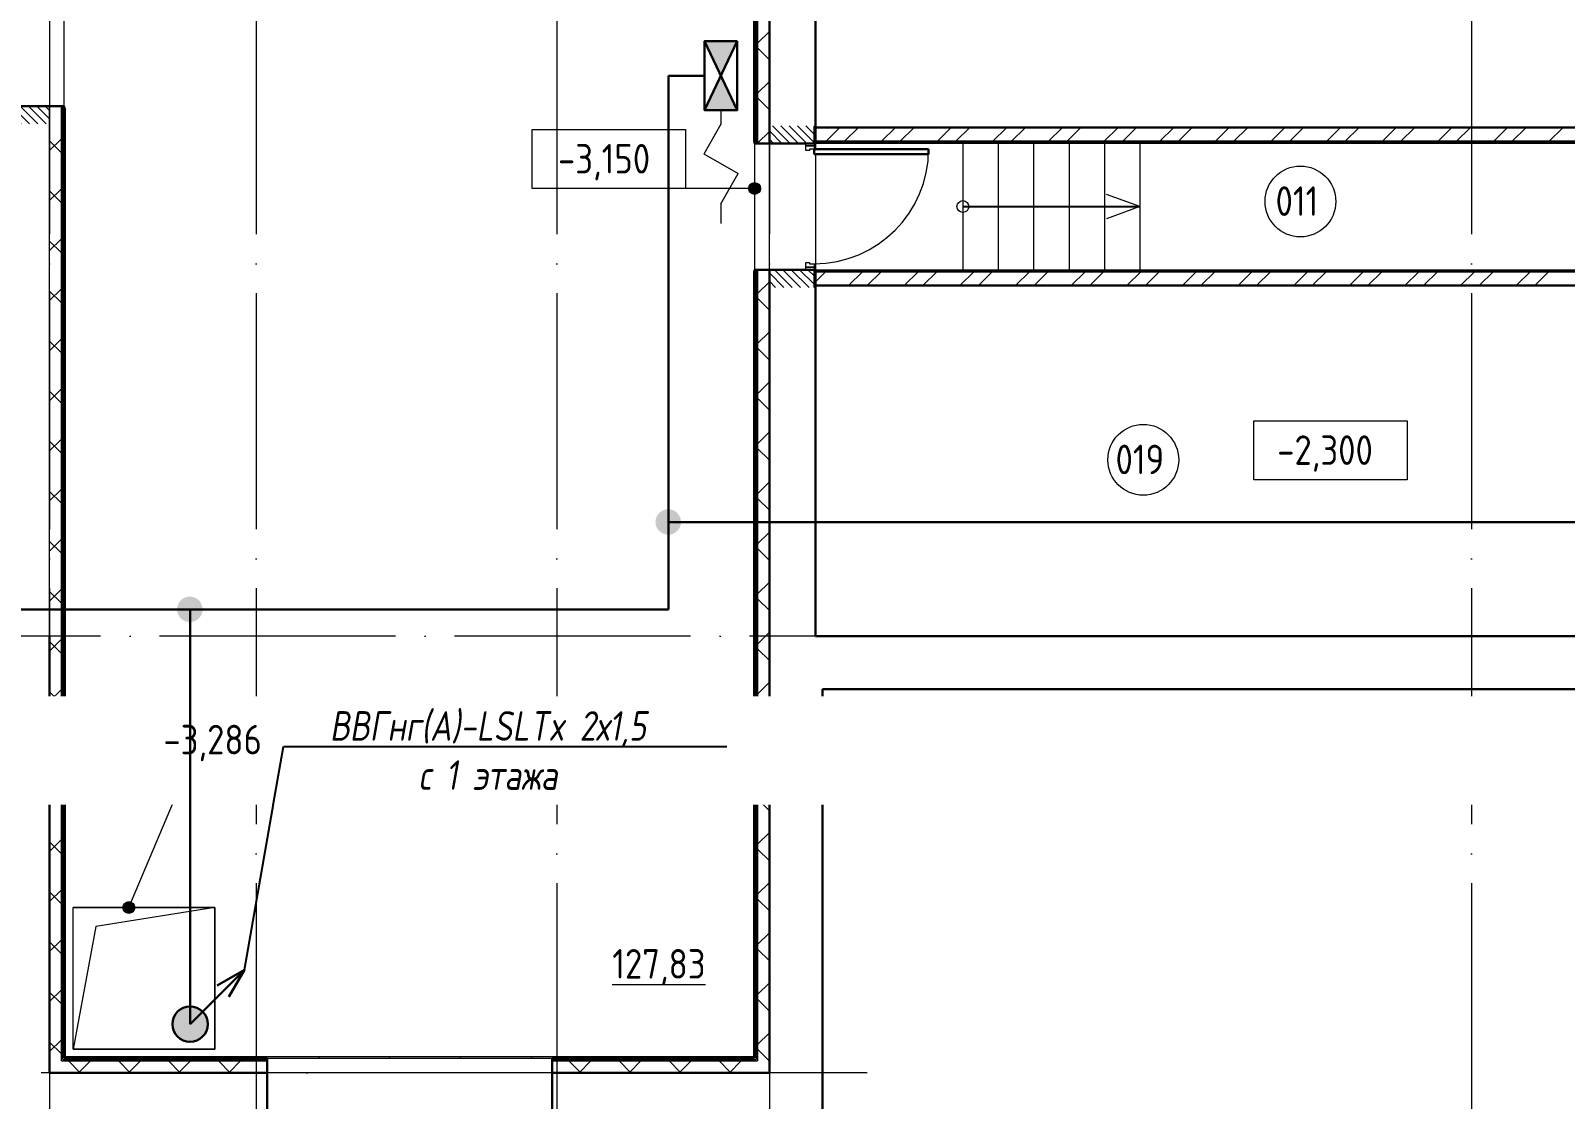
# Model space of a CAD drawing. Header units: millimetres. Extents: x -396912 to 182286, y -43638 to 41610.
# Drawn here: x -201775 to -188769, y 11555 to 20610 of the extents above; entities that cross this region are included whole.
import ezdxf
from ezdxf import colors
from ezdxf.entities.mleader import LeaderData, LeaderLine
from ezdxf.math import Vec2, Vec3

# ---------------------------------------------------------------- set-up
doc = ezdxf.new("R2010")
doc.units = ezdxf.units.MM
doc.set_wipeout_variables(frame=1)
doc.linetypes.add('ADSK_Линия сетки', pattern=[25, 20, -2.5, 0, -2.5])
doc.linetypes.add('ADSK_Штриховая_ш2 п1_5', pattern=[4.5, 3, -1.5])
for name, color, linetype, lineweight in [('Provodka', 151, 'Continuous', 30), ('RC-Выноски', 7, 'Continuous', 0), ('RC-Линии_связи-Адресные', 5, 'Continuous', 30), ('Аннотация', 7, 'Continuous', 18), ('Двери', 252, 'Continuous', 9), ('Лестницы', 252, 'Continuous', 9), ('лс', 5, 'Continuous', 30), ('Марки помещений', 252, 'Continuous', 20), ('Ограждение', 252, 'Continuous', 9), ('ОЗДС оборудование', 5, 'Continuous', 30), ('Оси', 252, 'Continuous', 9), ('Отметки', 7, 'Continuous', 9), ('Перекрытие', 252, 'Continuous', 18), ('Стены наружные', 7, 'Continuous', 18), ('Стены штриховка', 7, 'Continuous', 9)]:
    doc.layers.add(name, color=color, linetype=linetype, lineweight=lineweight)
doc.layers.add('Узлы', color=7, linetype='Continuous')
doc.styles.add('GOST Common_2', font='', dxfattribs={"width": 0.9, "height": 250})
doc.styles.add('RubezhCAD', font='', dxfattribs={"oblique": 10})
doc.styles.get('GOST Common_2').set_extended_font_data('GOST type B')
doc.styles.get('RubezhCAD').set_extended_font_data('GOST type A')
pattern_1 = [(0, (-204731, -798.36), (0, 600), []), (90, (-204731, -798.36), (-600, 4e-14), [])]

# ---------------------------------------------------------------- blocks, each defined once
blk = doc.blocks.new('подвал')
at = {"layer": 'Двери', "lineweight": 18, "true_color": 0x636466}
h = blk.add_hatch(dxfattribs=at)
h.set_pattern_fill('FP_1', color=251, angle=90, style=0, pattern_type=2)
h.set_pattern_definition([(135, (-207511.95, 19536.906), (-35.3553, -35.3553), [])])
h.paths.add_polyline_path([(-207317, 18902), (-207317, 19052), (-207707, 19052), (-207707, 18902)])
h.paths.add_polyline_path([(-207707, 20022), (-207317, 20022), (-207317, 20172), (-207707, 20172)])
h = blk.add_hatch(dxfattribs=at)
h.set_pattern_fill('FP_1', color=251, angle=-90, style=0, pattern_type=2)
h.set_pattern_definition([(315, (-201026.95, 18201.907), (35.3553, 35.3553), [])])
h.paths.add_polyline_path([(-201217, 17517), (-200837, 17517), (-200837, 17667), (-201217, 17667)])
h.paths.add_polyline_path([(-201217, 18737), (-200837, 18737), (-200837, 18887), (-201217, 18887)])
at = {"layer": 'Ограждение', "true_color": 0x636466}
h = blk.add_hatch(dxfattribs=at)
h.set_pattern_fill('FP_27', color=251, style=0, pattern_type=2)
h.set_pattern_definition([(0, (-223692.16, 27587), (0, 600), []), (90, (-223692.16, 27587), (-600, 4e-14), [])])
h.paths.add_polyline_path([(-201342, 18752), (-201342, 25837), (-201352, 25827), (-201352, 18752)])
h = blk.add_hatch(dxfattribs=at)
h.set_pattern_fill('FP_29', color=251, style=0, pattern_type=2)
h.set_pattern_definition(pattern_1)
h.paths.add_polyline_path([(-207192, 10987), (-207182, 10997), (-207182, 19037), (-207192, 19037), (-207192, 14079)])
h = blk.add_hatch(dxfattribs=at)
h.set_pattern_fill('FP_22', color=251, style=0, pattern_type=2)
h.set_pattern_definition(pattern_1)
h.paths.add_polyline_path([(-201342, 10987), (-201342, 17652), (-201352, 17652), (-201352, 10997)])
h = blk.add_hatch(dxfattribs=at)
h.set_pattern_fill('FP_28', color=251, style=0, pattern_type=2)
h.set_pattern_definition(pattern_1)
h.paths.add_polyline_path([(-201342, 10987), (-201352, 10997), (-207182, 10997), (-207192, 10987), (-203057, 10987)])
at = {"layer": 'Отметки', "true_color": 0x636466}
h = blk.add_hatch(color=251, dxfattribs=at)
edge = h.paths.add_edge_path()
edge.add_arc((-201342, 18355), 50, 0, 360)
h = blk.add_hatch(color=251, dxfattribs=at)
edge = h.paths.add_edge_path()
edge.add_arc((-206645, 12262), 50, 0, 360)
at = {"color": 251, "lineweight": 18, "true_color": 0x636466}
for p, q in [((-207117, 11062), (-207117, 12262)), ((-207117, 12262), (-205917, 12262)), ((-205917, 12262), (-206924, 12102)), ((-205917, 12262), (-205917, 11062)), ((-206924, 12102), (-207117, 11062)), ((-205917, 11062), (-207117, 11062))]:
    blk.add_line(p, q, dxfattribs=at)
at = {"layer": 'Аннотация', "color": 251, "lineweight": 20, "true_color": 0x636466}
for p, q in [((-203228, 18355), (-203228, 18855)), ((-203228, 18855), (-201928, 18855)), ((-201928, 18855), (-201928, 18355)), ((-201928, 18355), (-203228, 18355)), ((-198077, 18202), (-198359, 18305)), ((-198077, 18202), (-198359, 18099)), ((-197112, 15886), (-197112, 16386)), ((-197112, 16386), (-195812, 16386)), ((-195812, 16386), (-195812, 15886)), ((-195812, 15886), (-197112, 15886))]:
    blk.add_line(p, q, dxfattribs=at)
at = {"layer": 'Аннотация', "color": 251, "lineweight": 20, "true_color": 0x636466, "extrusion": (0, 0, -1)}
for p, q in [((-205251, 13933), (-206551, 13933)), ((-206551, 13933), (-206551, 13433)), ((-205251, 13433), (-205251, 13933)), ((-206551, 13433), (-205251, 13433))]:
    blk.add_line(p, q, dxfattribs=at)
at = {"layer": 'Аннотация', "color": 251, "lineweight": 20, "true_color": 0x636466}
blk.add_circle((-199577, 18202), 50, dxfattribs=at)
at = {"layer": 'Двери', "color": 251, "linetype": 'ADSK_Штриховая_ш2 п1_5', "true_color": 0x636466}
for p, q in [((-207317, 19052), (-207707, 19052)), ((-207317, 18902), (-207317, 19052)), ((-201217, 18887), (-201217, 18737)), ((-200837, 18737), (-200837, 18887)), ((-201217, 18737), (-200837, 18737)), ((-200837, 17667), (-201217, 17667)), ((-201217, 17667), (-201217, 17517)), ((-200837, 17517), (-200837, 17667))]:
    blk.add_line(p, q, dxfattribs=at)
at = {"layer": 'Двери', "color": 251, "true_color": 0x636466}
for p, q in [((-200907, 18737), (-200837, 18737)), ((-200907, 18717), (-200907, 18737)), ((-200837, 18737), (-200837, 18717)), ((-200907, 18677), (-200907, 18717)), ((-200907, 18717), (-200837, 18717)), ((-200837, 18717), (-200907, 18717)), ((-200877, 18677), (-200907, 18677)), ((-200877, 18687), (-200877, 18677)), ((-200837, 18687), (-200877, 18687)), ((-200837, 18717), (-200837, 18687)), ((-200907, 17727), (-200877, 17727)), ((-200907, 17687), (-200907, 17727)), ((-200877, 17727), (-200877, 17717)), ((-200877, 17717), (-200837, 17717)), ((-200837, 17717), (-200837, 17687)), ((-200837, 17687), (-200907, 17687)), ((-200907, 17667), (-200907, 17687)), ((-200907, 17687), (-200837, 17687)), ((-200837, 17667), (-200907, 17667)), ((-200837, 17687), (-200837, 17667))]:
    blk.add_line(p, q, dxfattribs=at)
at = {"layer": 'Двери', "color": 251, "lineweight": 30, "true_color": 0x636466}
for p, q in [((-200837, 18687), (-199867, 18687)), ((-200837, 18647), (-200837, 18687)), ((-199867, 18647), (-200837, 18647)), ((-199867, 18687), (-199867, 18647))]:
    blk.add_line(p, q, dxfattribs=at)
at = {"layer": 'Двери', "color": 251, "true_color": 0x636466}
blk.add_arc((-200837, 18687), 970, 270, 0, dxfattribs=at)
at = {"layer": 'Лестницы', "color": 251, "true_color": 0x636466}
for p, q in [((-199577, 18737), (-199577, 17667)), ((-199577, 18737), (-199577, 17667)), ((-199277, 18737), (-199277, 17667)), ((-199277, 18737), (-199277, 17667)), ((-198977, 18737), (-198977, 17667)), ((-198977, 18737), (-198977, 17667)), ((-198677, 18737), (-198677, 17667)), ((-198677, 18737), (-198677, 17667)), ((-198377, 18737), (-198377, 17667)), ((-198377, 18737), (-198377, 17667)), ((-198077, 18737), (-198077, 17667))]:
    blk.add_line(p, q, dxfattribs=at)
at = {"layer": 'Марки помещений', "color": 251, "true_color": 0x636466}
for centre in [(-196716, 18245), (-198048, 16056)]:
    blk.add_circle(centre, 300, dxfattribs=at)
at = {"layer": 'Ограждение', "color": 251, "true_color": 0x636466}
for p, q in [((-201352, 25827), (-201352, 18752)), ((-207192, 19037), (-207182, 19037)), ((-207182, 10997), (-207182, 19037)), ((-201342, 18752), (-201352, 18752)), ((-201352, 17652), (-201342, 17652)), ((-201352, 17652), (-201352, 10997)), ((-207192, 10987), (-207182, 10997)), ((-207182, 10997), (-207192, 10987)), ((-201352, 10997), (-207182, 10997)), ((-201342, 10987), (-201352, 10997)), ((-201352, 10997), (-201342, 10987))]:
    blk.add_line(p, q, dxfattribs=at)
at = {"layer": 'Оси', "color": 251, "linetype": 'ADSK_Линия сетки', "ltscale": 100, "true_color": 0x636466}
for p, q in [((-207317, 29968), (-207317, -28468)), ((-205567, 29968), (-205567, -28468)), ((-203017, 29968), (-203017, -28468)), ((-201217, 29968), (-201217, -28468)), ((-195267, 29968), (-195267, -28468)), ((-174384, 14562), (-244528, 14562)), ((-200387, 10862), (-244528, 10862))]:
    blk.add_line(p, q, dxfattribs=at)
at = {"layer": 'Отметки', "color": 251, "lineweight": 20, "true_color": 0x636466}
for p, q in [((-202050, 18355), (-202578, 18355)), ((-201342, 18355), (-202050, 18355)), ((-206645, 12262), (-206152, 13433)), ((-206152, 13433), (-205901, 13433))]:
    blk.add_line(p, q, dxfattribs=at)
at = {"layer": 'Отметки', "color": 251, "true_color": 0x636466}
for centre in [(-201342, 18355), (-206645, 12262)]:
    blk.add_circle(centre, 50, dxfattribs=at)
at = {"layer": 'Перекрытие', "color": 251, "true_color": 0x636466}
for p, q in [((-207192, 19052), (-207192, 20022)), ((-201342, 18737), (-201342, 17667)), ((-198077, 18737), (-198077, 17667)), ((-207117, 11062), (-207117, 12262)), ((-205917, 12262), (-207117, 12262)), ((-205917, 11062), (-205917, 12262)), ((-207117, 11062), (-205917, 11062))]:
    blk.add_line(p, q, dxfattribs=at)
at = {"layer": 'Стены наружные', "color": 251, "lineweight": 30, "true_color": 0x636466}
for p, q in [((-201217, 18737), (-201217, 25962)), ((-200827, 18737), (-200827, 25962)), ((-201342, 25837), (-201342, 18737)), ((-207192, 19052), (-207722, 19052)), ((-207192, 10987), (-207192, 19052)), ((-191337, 18872), (-200827, 18872)), ((-201342, 18737), (-200837, 18737)), ((-200837, 18737), (-200827, 18737)), ((-200827, 18752), (-191337, 18752)), ((-200837, 17667), (-201342, 17667)), ((-201342, 17667), (-201342, 10987)), ((-201217, 17667), (-201217, 10862)), ((-200827, 17667), (-200837, 17667)), ((-200827, 14562), (-200827, 17667)), ((-190267, 17652), (-200827, 17652)), ((-200827, 17532), (-190267, 17532)), ((-207317, 10862), (-207317, 14562)), ((-184837, 14562), (-200827, 14562)), ((-200767, 10412), (-200767, 14112)), ((-184837, 14112), (-200767, 14112)), ((-205472, 10987), (-207192, 10987)), ((-205472, -5788), (-205472, 10987)), ((-201342, 10987), (-203057, 10987)), ((-203057, 10987), (-203057, -5788)), ((-205472, 10862), (-207317, 10862)), ((-201217, 10862), (-203057, 10862))]:
    blk.add_line(p, q, dxfattribs=at)
at = {"layer": 'Стены наружные', "color": 251, "linetype": 'Continuous', "lineweight": 9, "true_color": 0x636466}
for p, q in [((-201340, 19662), (-201342, 19662)), ((-201317, 19586), (-201217, 19686)), ((-201317, 19586), (-201217, 19686)), ((-201340, 19557), (-201342, 19557)), ((-201217, 19446), (-201317, 19546)), ((-201217, 19446), (-201317, 19546)), ((-201340, 19452), (-201342, 19452)), ((-201340, 19347), (-201342, 19347)), ((-201317, 19162), (-201217, 19262)), ((-201317, 19162), (-201217, 19262)), ((-201340, 19242), (-201342, 19242)), ((-201340, 19137), (-201342, 19137)), ((-201217, 19022), (-201317, 19122)), ((-201217, 19022), (-201317, 19122)), ((-207194, 18989), (-207192, 18989)), ((-201340, 19032), (-201342, 19032)), ((-207194, 18884), (-207192, 18884)), ((-201340, 18927), (-201342, 18927)), ((-200739, 18752), (-200619, 18872)), ((-200582, 18752), (-200462, 18872)), ((-200268, 18752), (-200148, 18872)), ((-200110, 18752), (-199990, 18872)), ((-199796, 18752), (-199676, 18872)), ((-199639, 18752), (-199519, 18872)), ((-199325, 18752), (-199205, 18872)), ((-199167, 18752), (-199047, 18872)), ((-198853, 18752), (-198733, 18872)), ((-198696, 18752), (-198576, 18872)), ((-198382, 18752), (-198262, 18872)), ((-198225, 18752), (-198105, 18872)), ((-197910, 18752), (-197790, 18872)), ((-197753, 18752), (-197633, 18872)), ((-197439, 18752), (-197319, 18872)), ((-197282, 18752), (-197162, 18872)), ((-196967, 18752), (-196847, 18872)), ((-196810, 18752), (-196690, 18872)), ((-196496, 18752), (-196376, 18872)), ((-196339, 18752), (-196219, 18872)), ((-196024, 18752), (-195904, 18872)), ((-195867, 18752), (-195747, 18872)), ((-195553, 18752), (-195433, 18872)), ((-195396, 18752), (-195276, 18872)), ((-195081, 18752), (-194961, 18872)), ((-194924, 18752), (-194804, 18872)), ((-194610, 18752), (-194490, 18872)), ((-207317, 18677), (-207217, 18777)), ((-207317, 18677), (-207217, 18777)), ((-207217, 18658), (-207317, 18758)), ((-207217, 18658), (-207317, 18758)), ((-207194, 18779), (-207192, 18779)), ((-201340, 18822), (-201342, 18822)), ((-201317, 18738), (-201217, 18838)), ((-201317, 18738), (-201217, 18838)), ((-207194, 18674), (-207192, 18674)), ((-207194, 18569), (-207192, 18569)), ((-207317, 18253), (-207217, 18353)), ((-207317, 18253), (-207217, 18353)), ((-207194, 18464), (-207192, 18464)), ((-207194, 18359), (-207192, 18359)), ((-207217, 18234), (-207317, 18334)), ((-207217, 18234), (-207317, 18334)), ((-207194, 18254), (-207192, 18254)), ((-207194, 18149), (-207192, 18149)), ((-207194, 18044), (-207192, 18044)), ((-207317, 17829), (-207217, 17929)), ((-207317, 17829), (-207217, 17929)), ((-207217, 17810), (-207317, 17910)), ((-207217, 17810), (-207317, 17910)), ((-207194, 17939), (-207192, 17939)), ((-207194, 17834), (-207192, 17834)), ((-207194, 17729), (-207192, 17729)), ((-207194, 17624), (-207192, 17624)), ((-201340, 17562), (-201342, 17562)), ((-201317, 17465), (-201217, 17565)), ((-201317, 17465), (-201217, 17565)), ((-200827, 17564), (-200739, 17652)), ((-200545, 17532), (-200425, 17652)), ((-200387, 17532), (-200267, 17652)), ((-200073, 17532), (-199953, 17652)), ((-199916, 17532), (-199796, 17652)), ((-199602, 17532), (-199482, 17652)), ((-199445, 17532), (-199325, 17652)), ((-199130, 17532), (-199010, 17652)), ((-198973, 17532), (-198853, 17652)), ((-198659, 17532), (-198539, 17652)), ((-198502, 17532), (-198382, 17652)), ((-198187, 17532), (-198067, 17652)), ((-198030, 17532), (-197910, 17652)), ((-197716, 17532), (-197596, 17652)), ((-197559, 17532), (-197439, 17652)), ((-197244, 17532), (-197124, 17652)), ((-197087, 17532), (-196967, 17652)), ((-196773, 17532), (-196653, 17652)), ((-196616, 17532), (-196496, 17652)), ((-196301, 17532), (-196181, 17652)), ((-196144, 17532), (-196024, 17652)), ((-195830, 17532), (-195710, 17652)), ((-195673, 17532), (-195553, 17652)), ((-195359, 17532), (-195239, 17652)), ((-195201, 17532), (-195081, 17652)), ((-194887, 17532), (-194767, 17652)), ((-194730, 17532), (-194610, 17652)), ((-207317, 17405), (-207217, 17505)), ((-207317, 17405), (-207217, 17505)), ((-207217, 17385), (-207317, 17485)), ((-207217, 17385), (-207317, 17485)), ((-207194, 17519), (-207192, 17519)), ((-201340, 17457), (-201342, 17457)), ((-207194, 17414), (-207192, 17414)), ((-207194, 17309), (-207192, 17309)), ((-201340, 17352), (-201342, 17352)), ((-201217, 17325), (-201317, 17425)), ((-201217, 17325), (-201317, 17425)), ((-207194, 17204), (-207192, 17204)), ((-201340, 17247), (-201342, 17247)), ((-207317, 16980), (-207217, 17080)), ((-207317, 16980), (-207217, 17080)), ((-207217, 16961), (-207317, 17061)), ((-207217, 16961), (-207317, 17061)), ((-207194, 17099), (-207192, 17099)), ((-201340, 17142), (-201342, 17142)), ((-201317, 17041), (-201217, 17141)), ((-201317, 17041), (-201217, 17141)), ((-207194, 16994), (-207192, 16994)), ((-201340, 17037), (-201342, 17037)), ((-201340, 16932), (-201342, 16932)), ((-201217, 16901), (-201317, 17001)), ((-201217, 16901), (-201317, 17001)), ((-207194, 16889), (-207192, 16889)), ((-207194, 16784), (-207192, 16784)), ((-201340, 16827), (-201342, 16827)), ((-207317, 16556), (-207217, 16656)), ((-207317, 16556), (-207217, 16656)), ((-207194, 16679), (-207192, 16679)), ((-201340, 16722), (-201342, 16722)), ((-201317, 16616), (-201217, 16716)), ((-201317, 16616), (-201217, 16716)), ((-207217, 16537), (-207317, 16637)), ((-207217, 16537), (-207317, 16637)), ((-207194, 16574), (-207192, 16574)), ((-201340, 16617), (-201342, 16617)), ((-201217, 16477), (-201317, 16577)), ((-201217, 16477), (-201317, 16577)), ((-207194, 16469), (-207192, 16469)), ((-201340, 16512), (-201342, 16512)), ((-201340, 16407), (-201342, 16407)), ((-207194, 16364), (-207192, 16364)), ((-207194, 16259), (-207192, 16259)), ((-201340, 16302), (-201342, 16302)), ((-201317, 16192), (-201217, 16292)), ((-201317, 16192), (-201217, 16292)), ((-207317, 16132), (-207217, 16232)), ((-207317, 16132), (-207217, 16232)), ((-207217, 16113), (-207317, 16213)), ((-207217, 16113), (-207317, 16213)), ((-207194, 16154), (-207192, 16154)), ((-201340, 16197), (-201342, 16197)), ((-201217, 16052), (-201317, 16152)), ((-201217, 16052), (-201317, 16152)), ((-207194, 16049), (-207192, 16049)), ((-201340, 16092), (-201342, 16092)), ((-207194, 15944), (-207192, 15944)), ((-201340, 15987), (-201342, 15987)), ((-201340, 15882), (-201342, 15882)), ((-201317, 15768), (-201217, 15868)), ((-201317, 15768), (-201217, 15868)), ((-207317, 15708), (-207217, 15808)), ((-207317, 15708), (-207217, 15808)), ((-207217, 15688), (-207317, 15788)), ((-207217, 15688), (-207317, 15788)), ((-207194, 15839), (-207192, 15839)), ((-201340, 15777), (-201342, 15777)), ((-207194, 15734), (-207192, 15734)), ((-207194, 15629), (-207192, 15629)), ((-201340, 15672), (-201342, 15672)), ((-201217, 15628), (-201317, 15728)), ((-201217, 15628), (-201317, 15728)), ((-207194, 15524), (-207192, 15524)), ((-201340, 15567), (-201342, 15567)), ((-207317, 15283), (-207217, 15383)), ((-207317, 15283), (-207217, 15383)), ((-207217, 15264), (-207317, 15364)), ((-207217, 15264), (-207317, 15364)), ((-207194, 15419), (-207192, 15419)), ((-201340, 15462), (-201342, 15462)), ((-201340, 15357), (-201342, 15357)), ((-201317, 15344), (-201217, 15444)), ((-201317, 15344), (-201217, 15444)), ((-207194, 15314), (-207192, 15314)), ((-201340, 15252), (-201342, 15252)), ((-201217, 15204), (-201317, 15304)), ((-201217, 15204), (-201317, 15304)), ((-207194, 15209), (-207192, 15209)), ((-207194, 15104), (-207192, 15104)), ((-201340, 15147), (-201342, 15147)), ((-207317, 14859), (-207217, 14959)), ((-207317, 14859), (-207217, 14959)), ((-207194, 14999), (-207192, 14999)), ((-201340, 15042), (-201342, 15042)), ((-201317, 14919), (-201217, 15019)), ((-201317, 14919), (-201217, 15019)), ((-207217, 14840), (-207317, 14940)), ((-207217, 14840), (-207317, 14940)), ((-207194, 14894), (-207192, 14894)), ((-201340, 14937), (-201342, 14937)), ((-201340, 14832), (-201342, 14832)), ((-201217, 14779), (-201317, 14879)), ((-201217, 14779), (-201317, 14879)), ((-207194, 14789), (-207192, 14789)), ((-201340, 14727), (-201342, 14727)), ((-207194, 14684), (-207192, 14684)), ((-207194, 14579), (-207192, 14579)), ((-201340, 14622), (-201342, 14622)), ((-201317, 14495), (-201217, 14595)), ((-201317, 14495), (-201217, 14595)), ((-207317, 14435), (-207217, 14535)), ((-207317, 14435), (-207217, 14535)), ((-207217, 14416), (-207317, 14516)), ((-207217, 14416), (-207317, 14516)), ((-207194, 14474), (-207192, 14474)), ((-201340, 14517), (-201342, 14517)), ((-201217, 14355), (-201317, 14455)), ((-201217, 14355), (-201317, 14455)), ((-207194, 14369), (-207192, 14369)), ((-201340, 14412), (-201342, 14412)), ((-201340, 14307), (-201342, 14307)), ((-207194, 14264), (-207192, 14264)), ((-201340, 14202), (-201342, 14202)), ((-207317, 14010), (-207217, 14110)), ((-207317, 14010), (-207217, 14110)), ((-207217, 13991), (-207317, 14091)), ((-207217, 13991), (-207317, 14091)), ((-207194, 14159), (-207192, 14159)), ((-207194, 14054), (-207192, 14054)), ((-201340, 14097), (-201342, 14097)), ((-201317, 14071), (-201217, 14171)), ((-201317, 14071), (-201217, 14171)), ((-207194, 13949), (-207192, 13949)), ((-201340, 13992), (-201342, 13992)), ((-201217, 13931), (-201317, 14031)), ((-201217, 13931), (-201317, 14031)), ((-207194, 13844), (-207192, 13844)), ((-201340, 13887), (-201342, 13887)), ((-207317, 13586), (-207217, 13686)), ((-207317, 13586), (-207217, 13686)), ((-207217, 13567), (-207317, 13667)), ((-207217, 13567), (-207317, 13667)), ((-207194, 13739), (-207192, 13739)), ((-201340, 13782), (-201342, 13782)), ((-201340, 13677), (-201342, 13677)), ((-201317, 13647), (-201217, 13747)), ((-201317, 13647), (-201217, 13747)), ((-207194, 13634), (-207192, 13634)), ((-207194, 13529), (-207192, 13529)), ((-201340, 13572), (-201342, 13572)), ((-201217, 13507), (-201317, 13607)), ((-201217, 13507), (-201317, 13607)), ((-207194, 13424), (-207192, 13424)), ((-201340, 13467), (-201342, 13467)), ((-207194, 13319), (-207192, 13319)), ((-201340, 13362), (-201342, 13362)), ((-201317, 13222), (-201217, 13322)), ((-201317, 13222), (-201217, 13322)), ((-207317, 13162), (-207217, 13262)), ((-207317, 13162), (-207217, 13262)), ((-207217, 13143), (-207317, 13243)), ((-207217, 13143), (-207317, 13243)), ((-207194, 13214), (-207192, 13214)), ((-201340, 13257), (-201342, 13257)), ((-201340, 13152), (-201342, 13152)), ((-201217, 13082), (-201317, 13182)), ((-201217, 13082), (-201317, 13182)), ((-207194, 13109), (-207192, 13109)), ((-201340, 13047), (-201342, 13047)), ((-207194, 13004), (-207192, 13004)), ((-207194, 12899), (-207192, 12899)), ((-201340, 12942), (-201342, 12942)), ((-201317, 12798), (-201217, 12898)), ((-201317, 12798), (-201217, 12898)), ((-207317, 12738), (-207217, 12838)), ((-207317, 12738), (-207217, 12838)), ((-207217, 12718), (-207317, 12818)), ((-207217, 12718), (-207317, 12818)), ((-207194, 12794), (-207192, 12794)), ((-201340, 12837), (-201342, 12837)), ((-201217, 12658), (-201317, 12758)), ((-201217, 12658), (-201317, 12758)), ((-207194, 12689), (-207192, 12689)), ((-201340, 12732), (-201342, 12732)), ((-201340, 12627), (-201342, 12627)), ((-207194, 12584), (-207192, 12584)), ((-201340, 12522), (-201342, 12522)), ((-207317, 12313), (-207217, 12413)), ((-207317, 12313), (-207217, 12413)), ((-207217, 12294), (-207317, 12394)), ((-207217, 12294), (-207317, 12394)), ((-207194, 12479), (-207192, 12479)), ((-207194, 12374), (-207192, 12374)), ((-201340, 12417), (-201342, 12417)), ((-201317, 12374), (-201217, 12474)), ((-201317, 12374), (-201217, 12474)), ((-207194, 12269), (-207192, 12269)), ((-201340, 12312), (-201342, 12312)), ((-201217, 12234), (-201317, 12334)), ((-201217, 12234), (-201317, 12334)), ((-207194, 12164), (-207192, 12164)), ((-201340, 12207), (-201342, 12207)), ((-201340, 12102), (-201342, 12102)), ((-207317, 11889), (-207217, 11989)), ((-207317, 11889), (-207217, 11989)), ((-207217, 11870), (-207317, 11970)), ((-207217, 11870), (-207317, 11970)), ((-207194, 12059), (-207192, 12059)), ((-201340, 11997), (-201342, 11997)), ((-201317, 11949), (-201217, 12049)), ((-201317, 11949), (-201217, 12049)), ((-207194, 11954), (-207192, 11954)), ((-207194, 11849), (-207192, 11849)), ((-201340, 11892), (-201342, 11892)), ((-201217, 11810), (-201317, 11910)), ((-201217, 11810), (-201317, 11910)), ((-207194, 11744), (-207192, 11744)), ((-201340, 11787), (-201342, 11787)), ((-207194, 11639), (-207192, 11639)), ((-201340, 11682), (-201342, 11682)), ((-201340, 11577), (-201342, 11577)), ((-201317, 11525), (-201217, 11625)), ((-201317, 11525), (-201217, 11625)), ((-207317, 11465), (-207217, 11565)), ((-207317, 11465), (-207217, 11565)), ((-207217, 11446), (-207317, 11546)), ((-207217, 11446), (-207317, 11546)), ((-207194, 11534), (-207192, 11534)), ((-201340, 11472), (-201342, 11472)), ((-201217, 11385), (-201317, 11485)), ((-201217, 11385), (-201317, 11485)), ((-207194, 11429), (-207192, 11429)), ((-207194, 11324), (-207192, 11324)), ((-201340, 11367), (-201342, 11367)), ((-207194, 11219), (-207192, 11219)), ((-201340, 11262), (-201342, 11262)), ((-201317, 11101), (-201217, 11201)), ((-201317, 11101), (-201217, 11201)), ((-207317, 11041), (-207217, 11141)), ((-207317, 11041), (-207217, 11141)), ((-207217, 11021), (-207317, 11121)), ((-207217, 11021), (-207317, 11121)), ((-207194, 11114), (-207192, 11114)), ((-201340, 11157), (-201342, 11157)), ((-201217, 10961), (-201317, 11061)), ((-201217, 10961), (-201317, 11061)), ((-207194, 11009), (-207192, 11009)), ((-207057, 10862), (-207157, 10962)), ((-207057, 10862), (-207157, 10962)), ((-207112, 10984), (-207112, 10987)), ((-207071, 10862), (-206971, 10962)), ((-207071, 10862), (-206971, 10962)), ((-207007, 10984), (-207007, 10987)), ((-206902, 10984), (-206902, 10987)), ((-206797, 10984), (-206797, 10987)), ((-206633, 10862), (-206733, 10962)), ((-206633, 10862), (-206733, 10962)), ((-206692, 10984), (-206692, 10987)), ((-206647, 10862), (-206547, 10962)), ((-206647, 10862), (-206547, 10962)), ((-206587, 10984), (-206587, 10987)), ((-206482, 10984), (-206482, 10987)), ((-206377, 10984), (-206377, 10987)), ((-206209, 10862), (-206309, 10962)), ((-206209, 10862), (-206309, 10962)), ((-206272, 10984), (-206272, 10987)), ((-206223, 10862), (-206123, 10962)), ((-206223, 10862), (-206123, 10962)), ((-206167, 10984), (-206167, 10987)), ((-206062, 10984), (-206062, 10987)), ((-205957, 10984), (-205957, 10987)), ((-205785, 10862), (-205885, 10962)), ((-205785, 10862), (-205885, 10962)), ((-205852, 10984), (-205852, 10987)), ((-205799, 10862), (-205699, 10962)), ((-205799, 10862), (-205699, 10962)), ((-205747, 10984), (-205747, 10987)), ((-205642, 10984), (-205642, 10987)), ((-205537, 10984), (-205537, 10987)), ((-203017, 10984), (-203017, 10987)), ((-202815, 10862), (-202915, 10962)), ((-202815, 10862), (-202915, 10962)), ((-202912, 10984), (-202912, 10987)), ((-202829, 10862), (-202729, 10962)), ((-202829, 10862), (-202729, 10962)), ((-202807, 10984), (-202807, 10987)), ((-202702, 10984), (-202702, 10987)), ((-202597, 10984), (-202597, 10987)), ((-202492, 10984), (-202492, 10987)), ((-202391, 10862), (-202491, 10962)), ((-202391, 10862), (-202491, 10962)), ((-202405, 10862), (-202305, 10962)), ((-202405, 10862), (-202305, 10962)), ((-202387, 10984), (-202387, 10987)), ((-202282, 10984), (-202282, 10987)), ((-202177, 10984), (-202177, 10987)), ((-202072, 10984), (-202072, 10987)), ((-201966, 10862), (-202066, 10962)), ((-201966, 10862), (-202066, 10962)), ((-201980, 10862), (-201880, 10962)), ((-201980, 10862), (-201880, 10962)), ((-201967, 10984), (-201967, 10987)), ((-201862, 10984), (-201862, 10987)), ((-201757, 10984), (-201757, 10987)), ((-201652, 10984), (-201652, 10987)), ((-201542, 10862), (-201642, 10962)), ((-201542, 10862), (-201642, 10962)), ((-201556, 10862), (-201456, 10962)), ((-201556, 10862), (-201456, 10962)), ((-201547, 10984), (-201547, 10987)), ((-201442, 10984), (-201442, 10987)), ((-201340, 11052), (-201342, 11052))]:
    blk.add_line(p, q, dxfattribs=at)
at = {"layer": 'Стены наружные', "color": 251, "true_color": 0x636466}
for p, q in [((-207317, 14562), (-207317, 19052)), ((-201217, 17667), (-201217, 18737)), ((-200827, 18737), (-200827, 18687)), ((-185492, 18737), (-200827, 18737)), ((-200827, 18647), (-200827, 17667)), ((-200827, 17667), (-186662, 17667)), ((-205472, 10987), (-203057, 10987)), ((-203057, 10862), (-205472, 10862))]:
    blk.add_line(p, q, dxfattribs=at)
at = {"layer": 'Стены штриховка', "color": 251, "true_color": 0x636466}
for p, q in [((-201329, 25849), (-201329, 18737)), ((-201317, 25862), (-201317, 18737)), ((-207217, 10962), (-207217, 19052)), ((-207204, 10974), (-207204, 19052)), ((-201329, 17667), (-201329, 10974)), ((-201317, 17667), (-201317, 10962)), ((-207217, 10962), (-205472, 10962)), ((-207204, 10974), (-205472, 10974)), ((-203057, 10974), (-201329, 10974)), ((-203057, 10962), (-201317, 10962))]:
    blk.add_line(p, q, dxfattribs=at)
at = {"layer": 'Узлы', "color": 251, "true_color": 0x636466}
blk.add_line((-199577, 18202), (-198077, 18202), dxfattribs=at)
at = {"layer": 'Марки помещений', "color": 251, "true_color": 0x636466, "style": 'GOST Common_2', "width": 0.9}
for s, p in [('011', (-196927, 18123)), ('019', (-198283, 15934)), ('%%U127,83', (-202548, 11660))]:
    blk.add_text(s, height=250, dxfattribs=at).set_placement(p)
at = {"layer": 'Отметки', "color": 251, "true_color": 0x636466, "style": 'GOST Common_2', "width": 0.9}
for s, p in [('-3,150', (-203008, 18482)), ('-2,300', (-196913, 16013)), ('-3,286', (-206352, 13560))]:
    blk.add_text(s, height=250, dxfattribs=at).set_placement(p)
blk = doc.blocks.new('_None')
blk = doc.blocks.new('*U1464')
at = {"layer": 'Provodka'}
h = blk.add_hatch(color=256, dxfattribs=at)
h.paths.add_polyline_path([(150, 0, 0.198912), (106, 106), (0, 0), (-75, -130, 0.57735)])
h.paths.add_polyline_path([(0, 0), (-106, -106, 0.065543), (-75, -130)])
h.paths.add_polyline_path([(0, 0), (-130, -75, 0.065543), (-106, -106)])
h.paths.add_polyline_path([(106, 106, 0.668179), (-150, 0, 0.131652), (-130, -75), (0, 0)])
at = {"layer": 'Provodka', "color": 1}
for p, q in [((0, 0), (460, 460)), ((460, 460), (230, 327)), ((460, 460), (327, 230))]:
    blk.add_line(p, q, dxfattribs=at)
at = {"layer": 'Provodka'}
blk.add_circle((0, 0), 150, dxfattribs=at)
blk = doc.blocks.new('БВИ')
at = {"layer": 'ОЗДС оборудование', "lineweight": 13}
for p, q in [((76.1, 687.9), (76.1, 772.2)), ((76.1, 687.9), (149, 560)), ((3.3, 476.9), (149, 560)), ((76.1, 351.1), (4.1, 477.4))]:
    blk.add_line(p, q, dxfattribs=at)
at = {"lineweight": 13}
blk.add_wipeout([(6.6, 291.5), (145.7, 291.5), (145.7, 0), (6.6, 0)], dxfattribs=at).dxf.layer = 'ОЗДС оборудование'
at = {"layer": 'ОЗДС оборудование', "ltscale": 3}
blk.add_hatch(color=256, dxfattribs=at).paths.add_polyline_path([(145.7, 291.5), (6.6, 291.5), (76.1, 145.7)])
at = {"layer": 'ОЗДС оборудование', "ltscale": 5}
blk.add_hatch(color=256, dxfattribs=at).paths.add_polyline_path([(6.6, 0), (145.7, 0), (76.1, 145.7)])
at = {"layer": 'ОЗДС оборудование', "lineweight": 13}
blk.add_line((76.1, 291.5), (76.1, 351.1), dxfattribs=at)
at = {"layer": 'ОЗДС оборудование', "ltscale": 5}
for p, q in [((145.7, 0), (6.6, 291.5)), ((6.6, 0), (145.7, 291.5))]:
    blk.add_line(p, q, dxfattribs=at)
blk.add_lwpolyline([(145.7, 0), (6.6, 0), (6.6, 291.5), (145.7, 291.5)], close=True, dxfattribs=at)

msp = doc.modelspace()

# ---------------------------------------------------------------- hatches: boundary and pattern name
at = {"layer": 'лс', "lineweight": 30}
h = msp.add_hatch(color=104, dxfattribs=at)
edge = h.paths.add_edge_path()
edge.add_arc((-196372, 16447), 108, 0, 360)
h = msp.add_hatch(color=104, dxfattribs=at)
edge = h.paths.add_edge_path()
edge.add_arc((-200426, 15707), 108, 0, 360)

# ---------------------------------------------------------------- linework, layer by layer
at = {"layer": 'RC-Линии_связи-Адресные', "color": 104}
for p in [(-196370, 20229), (-203829, 15705)]:
    msp.add_line(p, (-196370, 15705), dxfattribs=at)
at = {"layer": 'лс', "color": 104}
msp.add_line((-196370, 16446), (-176755, 16446), dxfattribs=at)

# ---------------------------------------------------------------- block references
msp.add_blockref('подвал', (5702, 918))

# ---------------------------------------------------------------- next in the draw order: block references
at = {"layer": 'ОЗДС оборудование', "lineweight": 20, "xscale": -2, "yscale": 2, "zscale": 2, "rotation": 180}
msp.add_blockref('БВИ', (-196078, 20520), dxfattribs=at)

# ---------------------------------------------------------------- next in the draw order: leaders
at = {"layer": 'RC-Выноски'}
ml = msp.add_multileader_mtext('Standard', dxfattribs=at)
ml.set_content('ВВГнг(А)-LSLTx 2х1,5\\Pв подвал', color=256, style='RubezhCAD')
ml.set_leader_properties()
ml.set_arrow_properties(name='NONE')
ml.build(insert=Vec2(0, 0))
ml.multileader.update_dxf_attribs({"has_text_frame": 1, "text_left_attachment_type": 6, "text_right_attachment_type": 6, "dogleg_length": 2, "arrow_head_size": 400, "scale": 100})
ctx = ml.context
ctx.base_point, ctx.scale, ctx.char_height, ctx.arrow_head_size, ctx.landing_gap_size, ctx.plane_origin = Vec3(-33701, 9570), 100, 250, 400, 100, Vec3(-525845, -429537)
ctx.left_attachment, ctx.right_attachment, ctx.text_align_type = 6, 6, 1
notes = []
notes.append((ctx, [(1, (1, 1, 0), (-30436, 9570), (-1, 0), 200, [(0, [(-27186, 13435)], 0, [])])]))
ctx.mtext.insert, ctx.mtext.width, ctx.mtext.defined_height, ctx.mtext.alignment, ctx.mtext.flow_direction = Vec3(-32169, 9870), 4286.59, 1161, 2, 5
ctx.mtext.has_bg_fill, ctx.mtext.bg_color, ctx.mtext.bg_scale_factor, ctx.mtext.bg_transparency, ctx.mtext.use_window_bg_color = 1, -1027028792, 1.5, 0, 1
for ctx, leaders in notes:
    for number, flags, end, landing, length, lines in leaders:
        leader = LeaderData()
        leader.index, (leader.has_last_leader_line, leader.has_dogleg_vector, leader.attachment_direction) = number, flags
        leader.last_leader_point, leader.dogleg_vector, leader.dogleg_length = Vec3(end), Vec3(landing), length
        for number, points, colour, breaks in lines:
            line = LeaderLine()
            line.index, line.vertices, line.color, line.breaks = number, Vec3.list(points), colors.encode_raw_color(colour), breaks
            leader.lines.append(line)
        ctx.leaders.append(leader)

# ---------------------------------------------------------------- next in the draw order: linework, layer by layer
at = {"layer": 'RC-Линии_связи-Адресные', "color": 104}
msp.add_line((-196065, 20229), (-196370, 20229), dxfattribs=at)

# ---------------------------------------------------------------- next in the draw order: leaders
at = {"layer": 'RC-Выноски'}
ml = msp.add_multileader_mtext('Standard', dxfattribs=at)
ml.set_content('ВВГнг(А)-LSLTx 2х1,5\\Pс 1 этажа', color=256, style='RubezhCAD')
ml.set_leader_properties()
ml.set_arrow_properties(name='NONE')
ml.build(insert=Vec2(0, 0))
ml.multileader.update_dxf_attribs({"has_text_frame": 1, "text_left_attachment_type": 6, "text_right_attachment_type": 6, "dogleg_length": 2, "arrow_head_size": 400, "scale": 100})
ctx = ml.context
ctx.base_point, ctx.scale, ctx.char_height, ctx.arrow_head_size, ctx.landing_gap_size, ctx.plane_origin = Vec3(-199432, 14544), 100, 250, 400, 100, Vec3(-698623, -430320)
ctx.left_attachment, ctx.right_attachment, ctx.text_align_type = 6, 6, 1
notes = []
notes.append((ctx, [(0, (1, 1, 0), (-199632, 14544), (1, 0), 200, [(0, [(-199964, 12652)], 0, [])])]))
ctx.mtext.insert, ctx.mtext.width, ctx.mtext.defined_height, ctx.mtext.alignment, ctx.mtext.flow_direction = Vec3(-197899, 14844), 3675.15, 1161, 2, 5
ctx.mtext.has_bg_fill, ctx.mtext.bg_color, ctx.mtext.bg_scale_factor, ctx.mtext.bg_transparency, ctx.mtext.use_window_bg_color = 1, -1027028792, 1.5, 0, 1
for ctx, leaders in notes:
    for number, flags, end, landing, length, lines in leaders:
        leader = LeaderData()
        leader.index, (leader.has_last_leader_line, leader.has_dogleg_vector, leader.attachment_direction) = number, flags
        leader.last_leader_point, leader.dogleg_vector, leader.dogleg_length = Vec3(end), Vec3(landing), length
        for number, points, colour, breaks in lines:
            line = LeaderLine()
            line.index, line.vertices, line.color, line.breaks = number, Vec3.list(points), colors.encode_raw_color(colour), breaks
            leader.lines.append(line)
        ctx.leaders.append(leader)

# ---------------------------------------------------------------- next in the draw order: linework, layer by layer
at = {"layer": 'RC-Линии_связи-Адресные', "color": 104}
msp.add_line((-200424, 12192), (-200424, 15705), dxfattribs=at)

# ---------------------------------------------------------------- next in the draw order: block references
msp.add_blockref('*U1464', (-200424, 12192))

doc.saveas('drawing.dxf')
